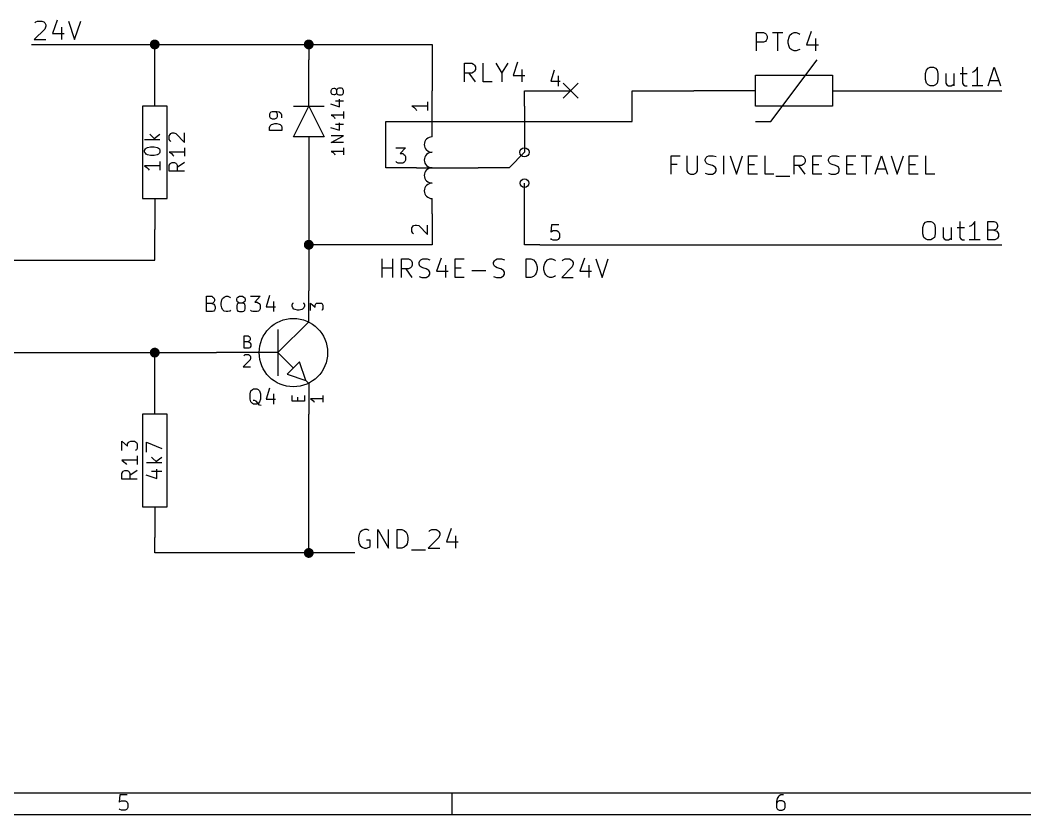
# Model space of a CAD drawing. Extents: x 4000 to 196000, y 4000 to 146000.
# Drawn here: x 96630 to 129245, y 4000 to 29790 of the extents above; entities that cross this region are included whole.
import ezdxf

# ---------------------------------------------------------------- set-up
doc = ezdxf.new("R2010")
doc.units = 0
doc.layers.add('BLACK', color=1, linetype='CONTINUOUS')

msp = doc.modelspace()

# ---------------------------------------------------------------- linework, layer by layer
at = {"layer": 'BLACK'}
for p, q in [((97110, 29700), (97140, 29730)), ((97140, 29730), (97200, 29760)), ((97200, 29760), (97340, 29760)), ((97340, 29760), (97400, 29730)), ((97400, 29730), (97430, 29700)), ((97430, 29700), (97460, 29640)), ((97830, 29790), (97680, 29360)), ((98200, 29760), (98400, 29160)), ((98400, 29160), (98600, 29760)), ((97430, 29500), (97090, 29160)), ((97460, 29590), (97430, 29500)), ((97460, 29640), (97460, 29590)), ((97680, 29360), (98060, 29360)), ((97970, 29560), (97970, 29160)), ((120530, 28790), (120530, 29390)), ((120530, 29390), (120760, 29390)), ((120760, 29390), (120820, 29360)), ((120820, 29360), (120850, 29330)), ((121050, 29390), (121390, 29390)), ((121220, 28790), (121220, 29390)), ((121620, 29300), (121680, 29360)), ((121680, 29360), (121760, 29390)), ((121760, 29390), (121820, 29390)), ((121820, 29390), (121910, 29360)), ((121910, 29360), (121940, 29330)), ((122310, 29420), (122160, 28990)), ((97090, 29160), (97460, 29160)), ((120760, 29070), (120530, 29070)), ((120820, 29100), (120760, 29070)), ((120850, 29130), (120820, 29100)), ((120850, 29330), (120880, 29270)), ((120880, 29190), (120850, 29130)), ((120880, 29270), (120880, 29190)), ((121560, 29130), (121590, 29240)), ((121560, 29040), (121560, 29130)), ((121590, 28930), (121560, 29040)), ((121590, 29240), (121620, 29300)), ((122450, 29190), (122450, 28790)), ((97000, 29000), (110000, 29000)), ((101000, 28000), (101000, 29000)), ((106000, 29000), (106000, 28500)), ((110000, 29000), (110000, 27500)), ((121620, 28870), (121590, 28930)), ((121680, 28820), (121620, 28870)), ((121760, 28790), (121680, 28820)), ((121820, 28790), (121760, 28790)), ((121910, 28820), (121820, 28790)), ((121940, 28840), (121910, 28820)), ((122160, 28990), (122540, 28990)), ((106000, 27000), (106000, 28500)), ((111060, 27790), (111060, 28390)), ((111060, 28390), (111290, 28390)), ((111290, 28390), (111350, 28360)), ((111660, 27790), (111660, 28390)), ((112070, 28390), (112270, 28070)), ((112270, 28070), (112470, 28390)), ((112780, 28420), (112630, 27990)), ((121000, 26500), (122500, 28500)), ((111290, 28070), (111060, 28070)), ((111410, 27790), (111210, 28070)), ((111350, 28100), (111290, 28070)), ((111350, 28360), (111380, 28330)), ((111380, 28130), (111350, 28100)), ((111380, 28330), (111410, 28270)), ((111410, 28190), (111380, 28130)), ((111410, 28270), (111410, 28190)), ((112270, 28070), (112270, 27790)), ((112920, 28190), (112920, 27790)), ((113970, 28170), (113860, 27810)), ((126020, 28060), (126050, 28170)), ((126020, 27860), (126020, 28060)), ((126050, 28170), (126110, 28230)), ((126110, 28230), (126170, 28260)), ((126170, 28260), (126280, 28260)), ((126280, 28260), (126340, 28230)), ((126340, 28230), (126400, 28170)), ((126400, 28170), (126420, 28060)), ((126420, 28060), (126420, 27860)), ((126680, 28060), (126680, 27740)), ((126940, 28060), (126940, 27660)), ((127140, 28060), (127370, 28060)), ((127220, 28260), (127220, 27740)), ((127590, 28110), (127530, 28090)), ((127650, 28170), (127590, 28110)), ((127710, 28260), (127650, 28170)), ((127710, 27660), (127710, 28260)), ((128050, 27660), (128250, 28260)), ((128250, 28260), (128450, 27660)), ((101000, 27000), (101000, 28000)), ((111950, 27790), (111660, 27790)), ((112630, 27990), (113010, 27990)), ((113860, 27810), (114160, 27810)), ((114090, 27980), (114090, 27650)), ((114260, 27740), (114740, 27260)), ((114740, 27740), (114260, 27260)), ((120500, 27000), (120500, 28000)), ((120500, 28000), (123000, 28000)), ((123000, 28000), (123000, 27000)), ((126050, 27740), (126020, 27860)), ((126110, 27690), (126050, 27740)), ((126400, 27740), (126340, 27690)), ((126420, 27860), (126400, 27740)), ((126680, 27740), (126710, 27690)), ((127220, 27740), (127250, 27690)), ((128100, 27830), (128390, 27830)), ((106730, 27510), (106750, 27550)), ((106730, 27430), (106730, 27510)), ((106750, 27390), (106730, 27430)), ((106750, 27550), (106770, 27570)), ((106770, 27570), (106810, 27580)), ((106810, 27580), (106830, 27580)), ((106830, 27580), (106870, 27570)), ((106870, 27570), (106880, 27550)), ((106880, 27550), (106900, 27510)), ((106900, 27430), (106880, 27390)), ((106920, 27550), (106900, 27510)), ((106900, 27510), (106900, 27430)), ((106900, 27430), (106920, 27390)), ((106940, 27570), (106920, 27550)), ((106980, 27580), (106940, 27570)), ((107060, 27580), (106980, 27580)), ((107090, 27570), (107060, 27580)), ((107110, 27550), (107090, 27570)), ((107130, 27510), (107110, 27550)), ((107110, 27390), (107130, 27430)), ((107130, 27430), (107130, 27510)), ((110000, 26500), (110000, 27500)), ((113000, 27000), (113000, 27500)), ((113000, 27500), (113500, 27500)), ((113500, 27500), (114500, 27500)), ((116500, 26500), (116500, 27500)), ((116500, 27500), (118500, 27500)), ((120500, 27500), (118500, 27500)), ((123000, 27500), (125000, 27500)), ((125000, 27500), (128500, 27500)), ((126170, 27660), (126110, 27690)), ((126280, 27660), (126170, 27660)), ((126340, 27690), (126280, 27660)), ((126710, 27690), (126770, 27660)), ((126770, 27660), (126850, 27660)), ((126850, 27660), (126910, 27690)), ((126910, 27690), (126940, 27710)), ((127250, 27690), (127310, 27660)), ((127310, 27660), (127370, 27660)), ((127880, 27660), (127530, 27660)), ((106770, 27380), (106750, 27390)), ((106810, 27360), (106770, 27380)), ((106830, 27360), (106810, 27360)), ((106870, 27380), (106830, 27360)), ((106880, 27390), (106870, 27380)), ((106870, 27170), (107130, 27170)), ((106920, 27390), (106940, 27380)), ((106940, 27380), (106980, 27360)), ((106980, 27360), (107060, 27360)), ((107000, 26980), (107000, 27220)), ((107060, 27360), (107090, 27380)), ((107090, 27380), (107110, 27390)), ((109850, 27140), (109850, 26860)), ((100600, 27000), (100600, 24000)), ((101400, 27000), (100600, 27000)), ((101400, 24000), (101400, 27000)), ((104750, 26780), (104730, 26740)), ((104770, 26800), (104750, 26780)), ((104810, 26810), (104770, 26800)), ((104960, 26810), (104810, 26810)), ((104940, 26800), (104900, 26810)), ((104960, 26780), (104940, 26800)), ((105040, 26800), (104960, 26810)), ((104980, 26740), (104960, 26780)), ((105090, 26760), (105040, 26800)), ((105110, 26740), (105090, 26760)), ((105500, 27000), (106500, 27000)), ((105500, 26000), (106000, 27000)), ((106000, 27000), (106500, 26000)), ((106710, 27070), (107000, 26980)), ((107130, 26820), (107130, 26600)), ((109850, 27000), (109350, 27000)), ((109350, 27000), (109420, 26950)), ((109420, 26950), (109470, 26900)), ((109470, 26900), (109500, 26860)), ((113000, 27000), (113000, 25500)), ((123000, 27000), (120500, 27000)), ((104730, 26740), (104730, 26660)), ((104730, 26660), (104750, 26620)), ((104750, 26620), (104770, 26610)), ((104770, 26610), (104810, 26590)), ((104810, 26590), (104900, 26590)), ((104830, 26410), (104900, 26430)), ((104900, 26590), (104940, 26610)), ((104900, 26430), (104960, 26430)), ((104940, 26610), (104960, 26620)), ((104960, 26620), (104980, 26660)), ((104960, 26430), (105040, 26410)), ((104980, 26660), (104980, 26740)), ((105130, 26700), (105110, 26740)), ((105130, 26620), (105130, 26700)), ((107130, 26710), (106730, 26710)), ((106730, 26710), (106790, 26670)), ((106790, 26670), (106830, 26630)), ((106830, 26630), (106850, 26600)), ((107000, 26220), (107000, 26460)), ((108500, 25000), (108500, 26500)), ((108500, 26500), (116500, 26500)), ((110000, 26000), (110000, 26500)), ((120500, 26500), (121000, 26500)), ((101500, 26080), (101520, 26110)), ((101520, 26110), (101570, 26130)), ((101570, 26130), (101620, 26130)), ((101620, 26130), (101690, 26110)), ((101690, 26110), (101970, 25820)), ((101970, 25820), (101970, 26130)), ((104730, 26300), (104750, 26360)), ((104730, 26210), (104730, 26300)), ((105130, 26210), (104730, 26210)), ((104750, 26360), (104790, 26400)), ((104790, 26400), (104830, 26410)), ((105040, 26410), (105070, 26400)), ((105070, 26400), (105110, 26360)), ((105110, 26360), (105130, 26300)), ((105130, 26300), (105130, 26210)), ((106710, 26310), (107000, 26220)), ((106870, 26410), (107130, 26410)), ((101170, 25900), (100670, 25900)), ((100840, 26090), (101030, 25900)), ((100980, 25950), (101170, 26090)), ((101470, 26040), (101500, 26080)), ((101470, 25920), (101470, 26040)), ((101500, 25870), (101470, 25920)), ((101520, 25850), (101500, 25870)), ((106500, 26000), (105500, 26000)), ((106000, 26000), (106000, 24500)), ((106730, 25820), (107130, 26040)), ((107130, 26040), (106730, 26040)), ((107130, 25820), (106730, 25820)), ((100670, 25560), (100700, 25610)), ((100670, 25510), (100670, 25560)), ((100700, 25470), (100670, 25510)), ((100700, 25610), (100720, 25630)), ((100720, 25440), (100700, 25470)), ((100720, 25630), (100770, 25660)), ((100770, 25420), (100720, 25440)), ((100770, 25660), (100860, 25680)), ((100860, 25680), (100980, 25680)), ((100980, 25680), (101080, 25660)), ((101080, 25660), (101120, 25630)), ((101120, 25440), (101080, 25420)), ((101120, 25630), (101150, 25610)), ((101150, 25470), (101120, 25440)), ((101150, 25610), (101170, 25560)), ((101170, 25510), (101150, 25470)), ((101170, 25560), (101170, 25510)), ((101970, 25510), (101470, 25510)), ((101470, 25510), (101540, 25460)), ((101540, 25460), (101590, 25410)), ((101970, 25650), (101970, 25370)), ((107130, 25530), (106730, 25530)), ((106730, 25530), (106790, 25490)), ((106790, 25490), (106830, 25450)), ((106830, 25450), (106850, 25420)), ((107130, 25640), (107130, 25420)), ((108830, 25650), (109140, 25650)), ((109140, 25650), (108970, 25460)), ((108970, 25460), (109050, 25460)), ((109050, 25460), (109090, 25430)), ((112500, 25000), (113000, 25500)), ((100860, 25400), (100770, 25420)), ((100980, 25400), (100860, 25400)), ((101080, 25420), (100980, 25400)), ((101170, 25200), (101170, 24920)), ((101470, 25080), (101500, 25130)), ((101500, 25130), (101520, 25150)), ((101520, 25150), (101570, 25170)), ((101570, 25170), (101640, 25170)), ((101590, 25410), (101620, 25370)), ((101640, 25170), (101690, 25150)), ((101690, 25150), (101710, 25130)), ((101710, 25130), (101730, 25080)), ((101970, 25170), (101730, 25010)), ((108860, 25170), (108830, 25200)), ((108900, 25150), (108860, 25170)), ((109050, 25150), (108900, 25150)), ((109090, 25170), (109050, 25150)), ((109090, 25430), (109120, 25410)), ((109120, 25200), (109090, 25170)), ((109120, 25410), (109140, 25360)), ((109140, 25240), (109120, 25200)), ((109140, 25360), (109140, 25240)), ((117760, 24790), (117760, 25390)), ((117760, 25390), (118050, 25390)), ((118270, 25390), (118270, 24900)), ((118620, 24900), (118620, 25390)), ((118870, 25270), (118900, 25330)), ((118870, 25220), (118870, 25270)), ((118900, 25160), (118870, 25220)), ((118900, 25330), (118930, 25360)), ((118930, 25130), (118900, 25160)), ((118930, 25360), (118990, 25390)), ((118990, 25100), (118930, 25130)), ((118990, 25390), (119130, 25390)), ((119130, 25390), (119220, 25360)), ((119470, 24790), (119470, 25390)), ((119680, 25390), (119880, 24790)), ((119880, 24790), (120080, 25390)), ((120270, 24790), (120270, 25390)), ((120270, 25390), (120560, 25390)), ((120810, 24790), (120810, 25390)), ((121760, 24790), (121760, 25390)), ((121760, 25390), (121990, 25390)), ((121990, 25390), (122050, 25360)), ((122050, 25360), (122080, 25330)), ((122080, 25130), (122050, 25100)), ((122080, 25330), (122110, 25270)), ((122110, 25190), (122080, 25130)), ((122110, 25270), (122110, 25190)), ((122360, 24790), (122360, 25390)), ((122360, 25390), (122650, 25390)), ((122870, 25270), (122900, 25330)), ((122870, 25220), (122870, 25270)), ((122900, 25160), (122870, 25220)), ((122900, 25330), (122930, 25360)), ((122930, 25130), (122900, 25160)), ((122930, 25360), (122990, 25390)), ((122990, 25100), (122930, 25130)), ((122990, 25390), (123130, 25390)), ((123130, 25390), (123220, 25360)), ((123470, 24790), (123470, 25390)), ((123470, 25390), (123760, 25390)), ((123930, 25390), (124270, 25390)), ((124100, 24790), (124100, 25390)), ((124390, 24790), (124590, 25390)), ((124590, 25390), (124790, 24790)), ((124900, 25390), (125100, 24790)), ((125100, 24790), (125300, 25390)), ((125490, 24790), (125490, 25390)), ((125490, 25390), (125780, 25390)), ((126030, 24790), (126030, 25390)), ((101170, 25060), (100670, 25060)), ((100670, 25060), (100740, 25010)), ((100740, 25010), (100790, 24960)), ((100790, 24960), (100820, 24920)), ((101470, 24890), (101470, 25080)), ((101970, 24890), (101470, 24890)), ((101730, 25080), (101730, 24890)), ((109500, 25000), (108500, 25000)), ((109500, 25000), (111500, 25000)), ((112500, 25000), (111500, 25000)), ((117960, 25100), (117760, 25100)), ((118270, 24900), (118300, 24840)), ((118300, 24840), (118330, 24820)), ((118330, 24820), (118390, 24790)), ((118390, 24790), (118500, 24790)), ((118500, 24790), (118560, 24820)), ((118560, 24820), (118590, 24840)), ((118590, 24840), (118620, 24900)), ((118870, 24820), (118960, 24790)), ((118960, 24790), (119100, 24790)), ((119100, 25070), (118990, 25100)), ((119160, 25040), (119100, 25070)), ((119100, 24790), (119160, 24820)), ((119190, 25020), (119160, 25040)), ((119160, 24820), (119190, 24840)), ((119220, 24960), (119190, 25020)), ((119190, 24840), (119220, 24900)), ((119220, 24900), (119220, 24960)), ((120270, 25100), (120470, 25100)), ((120560, 24790), (120270, 24790)), ((121100, 24790), (120810, 24790)), ((121990, 25070), (121760, 25070)), ((122110, 24790), (121910, 25070)), ((122050, 25100), (121990, 25070)), ((122360, 25100), (122560, 25100)), ((122650, 24790), (122360, 24790)), ((122870, 24820), (122960, 24790)), ((122960, 24790), (123100, 24790)), ((123100, 25070), (122990, 25100)), ((123160, 25040), (123100, 25070)), ((123100, 24790), (123160, 24820)), ((123190, 25020), (123160, 25040)), ((123160, 24820), (123190, 24840)), ((123220, 24960), (123190, 25020)), ((123190, 24840), (123220, 24900)), ((123220, 24900), (123220, 24960)), ((123470, 25100), (123670, 25100)), ((123760, 24790), (123470, 24790)), ((124440, 24960), (124730, 24960)), ((125490, 25100), (125690, 25100)), ((125780, 24790), (125490, 24790)), ((126320, 24790), (126030, 24790)), ((106000, 24500), (106000, 21000)), ((113000, 22500), (113000, 24500)), ((121160, 24730), (121620, 24730)), ((100600, 24000), (101400, 24000)), ((101000, 24000), (101000, 23000)), ((110000, 23500), (110000, 24000)), ((110000, 23500), (110000, 22500)), ((125930, 23060), (125960, 23170)), ((125960, 23170), (126020, 23230)), ((126020, 23230), (126080, 23260)), ((126080, 23260), (126190, 23260)), ((126190, 23260), (126250, 23230)), ((126250, 23230), (126310, 23170)), ((126310, 23170), (126330, 23060)), ((127130, 23260), (127130, 22740)), ((127560, 23170), (127500, 23110)), ((127620, 23260), (127560, 23170)), ((127620, 22660), (127620, 23260)), ((128040, 22660), (128040, 23260)), ((128040, 23260), (128240, 23260)), ((128240, 23260), (128300, 23230)), ((128300, 23230), (128330, 23200)), ((128330, 23200), (128360, 23140)), ((101000, 22000), (101000, 23000)), ((109350, 23050), (109380, 23090)), ((109350, 22930), (109350, 23050)), ((109380, 22880), (109350, 22930)), ((109380, 23090), (109400, 23120)), ((109400, 22860), (109380, 22880)), ((109400, 23120), (109450, 23140)), ((109450, 23140), (109500, 23140)), ((109500, 23140), (109570, 23120)), ((109570, 23120), (109850, 22830)), ((109850, 22830), (109850, 23140)), ((113880, 23150), (113860, 22910)), ((113860, 22910), (113880, 22930)), ((114120, 23150), (113880, 23150)), ((113880, 22930), (113930, 22960)), ((113930, 22960), (114050, 22960)), ((114050, 22960), (114090, 22930)), ((114090, 22930), (114120, 22910)), ((114120, 22910), (114140, 22860)), ((114140, 22860), (114140, 22740)), ((125930, 22860), (125930, 23060)), ((125960, 22740), (125930, 22860)), ((126330, 22860), (126310, 22740)), ((126330, 23060), (126330, 22860)), ((126590, 23060), (126590, 22740)), ((126850, 23060), (126850, 22660)), ((127050, 23060), (127280, 23060)), ((127500, 23110), (127440, 23090)), ((128240, 22970), (128040, 22970)), ((128300, 23000), (128240, 22970)), ((128240, 22970), (128330, 22940)), ((128330, 23030), (128300, 23000)), ((128360, 23090), (128330, 23030)), ((128330, 22940), (128360, 22910)), ((128360, 23140), (128360, 23090)), ((128360, 22910), (128390, 22860)), ((128390, 22860), (128390, 22770)), ((113880, 22670), (113860, 22700)), ((113930, 22650), (113880, 22670)), ((114050, 22650), (113930, 22650)), ((114090, 22670), (114050, 22650)), ((114120, 22700), (114090, 22670)), ((114140, 22740), (114120, 22700)), ((126020, 22690), (125960, 22740)), ((126080, 22660), (126020, 22690)), ((126190, 22660), (126080, 22660)), ((126250, 22690), (126190, 22660)), ((126310, 22740), (126250, 22690)), ((126590, 22740), (126620, 22690)), ((126620, 22690), (126680, 22660)), ((126680, 22660), (126760, 22660)), ((126760, 22660), (126820, 22690)), ((126820, 22690), (126850, 22710)), ((127130, 22740), (127160, 22690)), ((127160, 22690), (127220, 22660)), ((127220, 22660), (127280, 22660)), ((127790, 22660), (127440, 22660)), ((128270, 22660), (128040, 22660)), ((128330, 22690), (128270, 22660)), ((128360, 22710), (128330, 22690)), ((128390, 22770), (128360, 22710)), ((110000, 22500), (106000, 22500)), ((113500, 22500), (113000, 22500)), ((113500, 22500), (114500, 22500)), ((114500, 22500), (128500, 22500)), ((96000, 22000), (101000, 22000)), ((108380, 21440), (108380, 22040)), ((108730, 21440), (108730, 22040)), ((109010, 21440), (109010, 22040)), ((109010, 22040), (109240, 22040)), ((109240, 22040), (109300, 22010)), ((109300, 22010), (109330, 21980)), ((109330, 21980), (109360, 21920)), ((109360, 21920), (109360, 21840)), ((109580, 21920), (109610, 21980)), ((109580, 21870), (109580, 21920)), ((109610, 21810), (109580, 21870)), ((109610, 21980), (109640, 22010)), ((109640, 22010), (109700, 22040)), ((109700, 22040), (109840, 22040)), ((109840, 22040), (109930, 22010)), ((110300, 22070), (110150, 21640)), ((110750, 21440), (110750, 22040)), ((110750, 22040), (111040, 22040)), ((112000, 21920), (112030, 21980)), ((112000, 21870), (112000, 21920)), ((112030, 21810), (112000, 21870)), ((112030, 21980), (112060, 22010)), ((112060, 22010), (112120, 22040)), ((112120, 22040), (112260, 22040)), ((112260, 22040), (112350, 22010)), ((113060, 21440), (113060, 22040)), ((113060, 22040), (113210, 22040)), ((113210, 22040), (113290, 22010)), ((113290, 22010), (113350, 21950)), ((113350, 21950), (113380, 21890)), ((113380, 21890), (113410, 21780)), ((113630, 21780), (113660, 21890)), ((113660, 21890), (113690, 21950)), ((113690, 21950), (113750, 22010)), ((113750, 22010), (113830, 22040)), ((113830, 22040), (113890, 22040)), ((113890, 22040), (113980, 22010)), ((113980, 22010), (114010, 21980)), ((114230, 21980), (114260, 22010)), ((114260, 22010), (114320, 22040)), ((114320, 22040), (114460, 22040)), ((114460, 22040), (114520, 22010)), ((114520, 22010), (114550, 21980)), ((114550, 21980), (114580, 21920)), ((114580, 21870), (114550, 21780)), ((114580, 21920), (114580, 21870)), ((114950, 22070), (114800, 21640)), ((115320, 22040), (115520, 21440)), ((115520, 21440), (115720, 22040)), ((108380, 21750), (108730, 21750)), ((109240, 21720), (109010, 21720)), ((109360, 21440), (109160, 21720)), ((109300, 21750), (109240, 21720)), ((109330, 21780), (109300, 21750)), ((109360, 21840), (109330, 21780)), ((109640, 21780), (109610, 21810)), ((109700, 21750), (109640, 21780)), ((109810, 21720), (109700, 21750)), ((109870, 21690), (109810, 21720)), ((109900, 21670), (109870, 21690)), ((109930, 21610), (109900, 21670)), ((109900, 21490), (109930, 21550)), ((109930, 21550), (109930, 21610)), ((110150, 21640), (110530, 21640)), ((110440, 21840), (110440, 21440)), ((110750, 21750), (110950, 21750)), ((111290, 21670), (111750, 21670)), ((112060, 21780), (112030, 21810)), ((112120, 21750), (112060, 21780)), ((112230, 21720), (112120, 21750)), ((112290, 21690), (112230, 21720)), ((112320, 21670), (112290, 21690)), ((112350, 21610), (112320, 21670)), ((112320, 21490), (112350, 21550)), ((112350, 21550), (112350, 21610)), ((113380, 21580), (113350, 21520)), ((113410, 21690), (113380, 21580)), ((113410, 21780), (113410, 21690)), ((113630, 21690), (113630, 21780)), ((113660, 21580), (113630, 21690)), ((113690, 21520), (113660, 21580)), ((114550, 21780), (114210, 21440)), ((114800, 21640), (115180, 21640)), ((115090, 21840), (115090, 21440)), ((109580, 21470), (109670, 21440)), ((109670, 21440), (109810, 21440)), ((109810, 21440), (109870, 21470)), ((109870, 21470), (109900, 21490)), ((111040, 21440), (110750, 21440)), ((112000, 21470), (112090, 21440)), ((112090, 21440), (112230, 21440)), ((112230, 21440), (112290, 21470)), ((112290, 21470), (112320, 21490)), ((113210, 21440), (113060, 21440)), ((113290, 21470), (113210, 21440)), ((113350, 21520), (113290, 21470)), ((113750, 21470), (113690, 21520)), ((113830, 21440), (113750, 21470)), ((113890, 21440), (113830, 21440)), ((113980, 21470), (113890, 21440)), ((114010, 21490), (113980, 21470)), ((114210, 21440), (114580, 21440)), ((106000, 20000), (106000, 21000)), ((102680, 20330), (102680, 20830)), ((102680, 20830), (102850, 20830)), ((102850, 20590), (102680, 20590)), ((102850, 20830), (102890, 20800)), ((102890, 20610), (102850, 20590)), ((102850, 20590), (102920, 20570)), ((102890, 20800), (102920, 20780)), ((102920, 20640), (102890, 20610)), ((102920, 20780), (102940, 20730)), ((102940, 20680), (102920, 20640)), ((102920, 20570), (102940, 20540)), ((102940, 20730), (102940, 20680)), ((103160, 20610), (103180, 20710)), ((103160, 20540), (103160, 20610)), ((103180, 20710), (103200, 20760)), ((103200, 20760), (103250, 20800)), ((103250, 20800), (103320, 20830)), ((103320, 20830), (103370, 20830)), ((103370, 20830), (103440, 20800)), ((103440, 20800), (103460, 20780)), ((103660, 20730), (103680, 20780)), ((103660, 20710), (103660, 20730)), ((103680, 20660), (103660, 20710)), ((103680, 20570), (103660, 20520)), ((103680, 20780), (103700, 20800)), ((103700, 20640), (103680, 20660)), ((103700, 20590), (103680, 20570)), ((103700, 20800), (103750, 20830)), ((103750, 20610), (103700, 20640)), ((103750, 20610), (103700, 20590)), ((103750, 20830), (103850, 20830)), ((103850, 20610), (103750, 20610)), ((103850, 20830), (103890, 20800)), ((103890, 20640), (103850, 20610)), ((103890, 20590), (103850, 20610)), ((103890, 20800), (103920, 20780)), ((103920, 20660), (103890, 20640)), ((103920, 20570), (103890, 20590)), ((103920, 20780), (103940, 20730)), ((103940, 20710), (103920, 20660)), ((103940, 20520), (103920, 20570)), ((103940, 20730), (103940, 20710)), ((104110, 20830), (104420, 20830)), ((104420, 20830), (104250, 20640)), ((104250, 20640), (104330, 20640)), ((104330, 20640), (104370, 20610)), ((104370, 20610), (104400, 20590)), ((104400, 20590), (104420, 20540)), ((104730, 20850), (104620, 20490)), ((104850, 20660), (104850, 20330)), ((105460, 20550), (105480, 20600)), ((105460, 20510), (105460, 20550)), ((105480, 20600), (105500, 20620)), ((105820, 20620), (105840, 20600)), ((105840, 20600), (105860, 20550)), ((105860, 20550), (105860, 20510)), ((106060, 20370), (106060, 20610)), ((106060, 20610), (106210, 20480)), ((106210, 20540), (106230, 20580)), ((106230, 20580), (106250, 20600)), ((106250, 20600), (106290, 20610)), ((106290, 20610), (106390, 20610)), ((106390, 20610), (106420, 20600)), ((106420, 20600), (106440, 20580)), ((106440, 20580), (106460, 20540)), ((102870, 20330), (102680, 20330)), ((102920, 20350), (102870, 20330)), ((102940, 20380), (102920, 20350)), ((102940, 20540), (102960, 20490)), ((102960, 20420), (102940, 20380)), ((102960, 20490), (102960, 20420)), ((103180, 20450), (103160, 20540)), ((103200, 20400), (103180, 20450)), ((103250, 20350), (103200, 20400)), ((103320, 20330), (103250, 20350)), ((103370, 20330), (103320, 20330)), ((103440, 20350), (103370, 20330)), ((103460, 20380), (103440, 20350)), ((103660, 20520), (103660, 20420)), ((103660, 20420), (103680, 20380)), ((103680, 20380), (103700, 20350)), ((103700, 20350), (103750, 20330)), ((103750, 20330), (103850, 20330)), ((103850, 20330), (103890, 20350)), ((103890, 20350), (103920, 20380)), ((103920, 20380), (103940, 20420)), ((103940, 20420), (103940, 20520)), ((104140, 20350), (104110, 20380)), ((104180, 20330), (104140, 20350)), ((104330, 20330), (104180, 20330)), ((104370, 20350), (104330, 20330)), ((104400, 20380), (104370, 20350)), ((104420, 20420), (104400, 20380)), ((104420, 20540), (104420, 20420)), ((104620, 20490), (104920, 20490)), ((105480, 20450), (105460, 20510)), ((105520, 20410), (105480, 20450)), ((105560, 20400), (105520, 20410)), ((105630, 20380), (105560, 20400)), ((105690, 20380), (105630, 20380)), ((105770, 20400), (105690, 20380)), ((105800, 20410), (105770, 20400)), ((105840, 20450), (105800, 20410)), ((105860, 20510), (105840, 20450)), ((106210, 20480), (106210, 20540)), ((106440, 20390), (106420, 20370)), ((106460, 20420), (106440, 20390)), ((106460, 20540), (106460, 20420)), ((105000, 19000), (106000, 20000)), ((105000, 19750), (105000, 18250)), ((103900, 19140), (103900, 19540)), ((103900, 19540), (104030, 19540)), ((104030, 19350), (103900, 19350)), ((104030, 19540), (104070, 19520)), ((104070, 19370), (104030, 19350)), ((104030, 19350), (104090, 19330)), ((104070, 19520), (104090, 19500)), ((104090, 19390), (104070, 19370)), ((104090, 19500), (104100, 19460)), ((104100, 19420), (104090, 19390)), ((104090, 19330), (104100, 19310)), ((104100, 19460), (104100, 19420)), ((104100, 19310), (104120, 19270)), ((104120, 19270), (104120, 19210)), ((96000, 19000), (103000, 19000)), ((101000, 18000), (101000, 19000)), ((105000, 19000), (103000, 19000)), ((103890, 18900), (103910, 18920)), ((104050, 19140), (103900, 19140)), ((103910, 18920), (103940, 18940)), ((103940, 18940), (104040, 18940)), ((104040, 18940), (104080, 18920)), ((104090, 19160), (104050, 19140)), ((104080, 18920), (104100, 18900)), ((104100, 19180), (104090, 19160)), ((104120, 19210), (104100, 19180)), ((105500, 18500), (105000, 19000)), ((104100, 18770), (103870, 18540)), ((104100, 18900), (104110, 18860)), ((104110, 18820), (104100, 18770)), ((104110, 18860), (104110, 18820)), ((105700, 18700), (105300, 18300)), ((105900, 18100), (105700, 18700)), ((103870, 18540), (104110, 18540)), ((105300, 18300), (105900, 18100)), ((101000, 17000), (101000, 18000)), ((105900, 18100), (106000, 18000)), ((106000, 18000), (106000, 17000)), ((104100, 17660), (104120, 17760)), ((104100, 17490), (104100, 17660)), ((104120, 17760), (104170, 17800)), ((104170, 17800), (104210, 17830)), ((104210, 17830), (104310, 17830)), ((104310, 17830), (104360, 17800)), ((104360, 17800), (104400, 17760)), ((104400, 17760), (104430, 17660)), ((104430, 17660), (104430, 17490)), ((104730, 17850), (104620, 17490)), ((104850, 17660), (104850, 17330)), ((104120, 17400), (104100, 17490)), ((104170, 17350), (104120, 17400)), ((104210, 17330), (104170, 17350)), ((104240, 17450), (104190, 17450)), ((104310, 17330), (104210, 17330)), ((104290, 17420), (104240, 17450)), ((104360, 17350), (104290, 17420)), ((104360, 17350), (104310, 17330)), ((104400, 17400), (104360, 17350)), ((104400, 17300), (104360, 17350)), ((104430, 17490), (104400, 17400)), ((104450, 17280), (104400, 17300)), ((104620, 17490), (104920, 17490)), ((105460, 17420), (105460, 17610)), ((105860, 17420), (105460, 17420)), ((105650, 17420), (105650, 17550)), ((105860, 17610), (105860, 17420)), ((106460, 17500), (106060, 17500)), ((106060, 17500), (106120, 17460)), ((106120, 17460), (106160, 17420)), ((106160, 17420), (106180, 17390)), ((106460, 17610), (106460, 17390)), ((101400, 17000), (100600, 17000)), ((100600, 17000), (100600, 14000)), ((101400, 14000), (101400, 17000)), ((106000, 12500), (106000, 17000)), ((99930, 15820), (99930, 16130)), ((99930, 16130), (100120, 15960)), ((100120, 16040), (100150, 16080)), ((100120, 15960), (100120, 16040)), ((100150, 16080), (100170, 16110)), ((100170, 16110), (100220, 16130)), ((100220, 16130), (100340, 16130)), ((100340, 16130), (100380, 16110)), ((100380, 16110), (100410, 16080)), ((100410, 16080), (100430, 16040)), ((100430, 16040), (100430, 15890)), ((100730, 15770), (100730, 16100)), ((100730, 16100), (101230, 15890)), ((100410, 15850), (100380, 15820)), ((100430, 15890), (100410, 15850)), ((100430, 15510), (99930, 15510)), ((99930, 15510), (100000, 15460)), ((100000, 15460), (100050, 15410)), ((100050, 15410), (100080, 15370)), ((100430, 15650), (100430, 15370)), ((101230, 15420), (100730, 15420)), ((100900, 15610), (101090, 15420)), ((101040, 15470), (101230, 15610)), ((99930, 15080), (99960, 15130)), ((99930, 14890), (99930, 15080)), ((99960, 15130), (99980, 15150)), ((99980, 15150), (100030, 15170)), ((100030, 15170), (100100, 15170)), ((100100, 15170), (100150, 15150)), ((100150, 15150), (100170, 15130)), ((100170, 15130), (100190, 15080)), ((100430, 15170), (100190, 15010)), ((100190, 15080), (100190, 14890)), ((100710, 15030), (101070, 14920)), ((100900, 15150), (101230, 15150)), ((101070, 14920), (101070, 15220)), ((100430, 14890), (99930, 14890)), ((100600, 14000), (101400, 14000)), ((101000, 14000), (101000, 13000)), ((107640, 13110), (107610, 13000)), ((107670, 13170), (107640, 13110)), ((107730, 13230), (107670, 13170)), ((107810, 13260), (107730, 13230)), ((107900, 13260), (107810, 13260)), ((107960, 13230), (107900, 13260)), ((108240, 12660), (108240, 13260)), ((108240, 13260), (108590, 12660)), ((108590, 12660), (108590, 13260)), ((108870, 12660), (108870, 13260)), ((108870, 13260), (109020, 13260)), ((109020, 13260), (109100, 13230)), ((109100, 13230), (109160, 13170)), ((109160, 13170), (109190, 13110)), ((109190, 13110), (109220, 13000)), ((109900, 13200), (109930, 13230)), ((109930, 13230), (109990, 13260)), ((109990, 13260), (110130, 13260)), ((110130, 13260), (110190, 13230)), ((110190, 13230), (110220, 13200)), ((110220, 13200), (110250, 13140)), ((110250, 13090), (110220, 13000)), ((110250, 13140), (110250, 13090)), ((110620, 13290), (110470, 12860)), ((110760, 13060), (110760, 12660)), ((101000, 12500), (101000, 13000)), ((107610, 13000), (107610, 12910)), ((107610, 12910), (107640, 12800)), ((107640, 12800), (107670, 12740)), ((107670, 12740), (107730, 12690)), ((107990, 12910), (107870, 12910)), ((107990, 12710), (107990, 12910)), ((109160, 12740), (109100, 12690)), ((109190, 12800), (109160, 12740)), ((109220, 12910), (109190, 12800)), ((109220, 13000), (109220, 12910)), ((110220, 13000), (109880, 12660)), ((110470, 12860), (110850, 12860)), ((107500, 12500), (101000, 12500)), ((107730, 12690), (107810, 12660)), ((107810, 12660), (107870, 12660)), ((107870, 12660), (107960, 12690)), ((107960, 12690), (107990, 12710)), ((109020, 12660), (108870, 12660)), ((109100, 12690), (109020, 12660)), ((109330, 12600), (109790, 12600)), ((109880, 12660), (110250, 12660)), ((195300, 4700), (4700, 4700)), ((99870, 4650), (99850, 4410)), ((100110, 4650), (99870, 4650)), ((110650, 4000), (110650, 4700)), ((121250, 4600), (121200, 4530)), ((121270, 4620), (121250, 4600)), ((121320, 4650), (121270, 4620)), ((121410, 4650), (121320, 4650)), ((99850, 4410), (99870, 4430)), ((99870, 4430), (99920, 4460)), ((99920, 4460), (100040, 4460)), ((100040, 4460), (100080, 4430)), ((100080, 4430), (100110, 4410)), ((100110, 4410), (100130, 4360)), ((100130, 4240), (100110, 4200)), ((100130, 4360), (100130, 4240)), ((121200, 4530), (121180, 4430)), ((121180, 4430), (121180, 4240)), ((121200, 4410), (121180, 4360)), ((121180, 4240), (121200, 4200)), ((121220, 4430), (121200, 4410)), ((121270, 4460), (121220, 4430)), ((121370, 4460), (121270, 4460)), ((121410, 4430), (121370, 4460)), ((121440, 4410), (121410, 4430)), ((121460, 4360), (121440, 4410)), ((121440, 4200), (121460, 4240)), ((121460, 4240), (121460, 4360)), ((196000, 4000), (4000, 4000)), ((99870, 4170), (99850, 4200)), ((99920, 4150), (99870, 4170)), ((100040, 4150), (99920, 4150)), ((100080, 4170), (100040, 4150)), ((100110, 4200), (100080, 4170)), ((121200, 4200), (121220, 4170)), ((121220, 4170), (121270, 4150)), ((121270, 4150), (121370, 4150)), ((121370, 4150), (121410, 4170)), ((121410, 4170), (121440, 4200))]:
    msp.add_line(p, q, dxfattribs=at)
at = {"layer": 'BLACK', "const_width": 160}
for points in [[(100920, 29000, 1), (101080, 29000, 1)], [(105920, 29000, 1), (106080, 29000, 1)], [(105920, 22500, 1), (106080, 22500, 1)], [(100920, 19000, 1), (101080, 19000, 1)], [(105920, 12500, 1), (106080, 12500, 1)]]:
    msp.add_lwpolyline(points, format="xyb", close=True, dxfattribs=at)
at = {"layer": 'BLACK'}
for centre, radius in [((113000, 25500), 150), ((113000, 24500), 140), ((105500, 19000), 1110)]:
    msp.add_circle(centre, radius, dxfattribs=at)
for centre in [(110000, 25750), (110000, 25250), (110000, 24750), (110000, 24250)]:
    msp.add_arc(centre, 250, -270, -90, dxfattribs=at)

doc.saveas('drawing.dxf')
